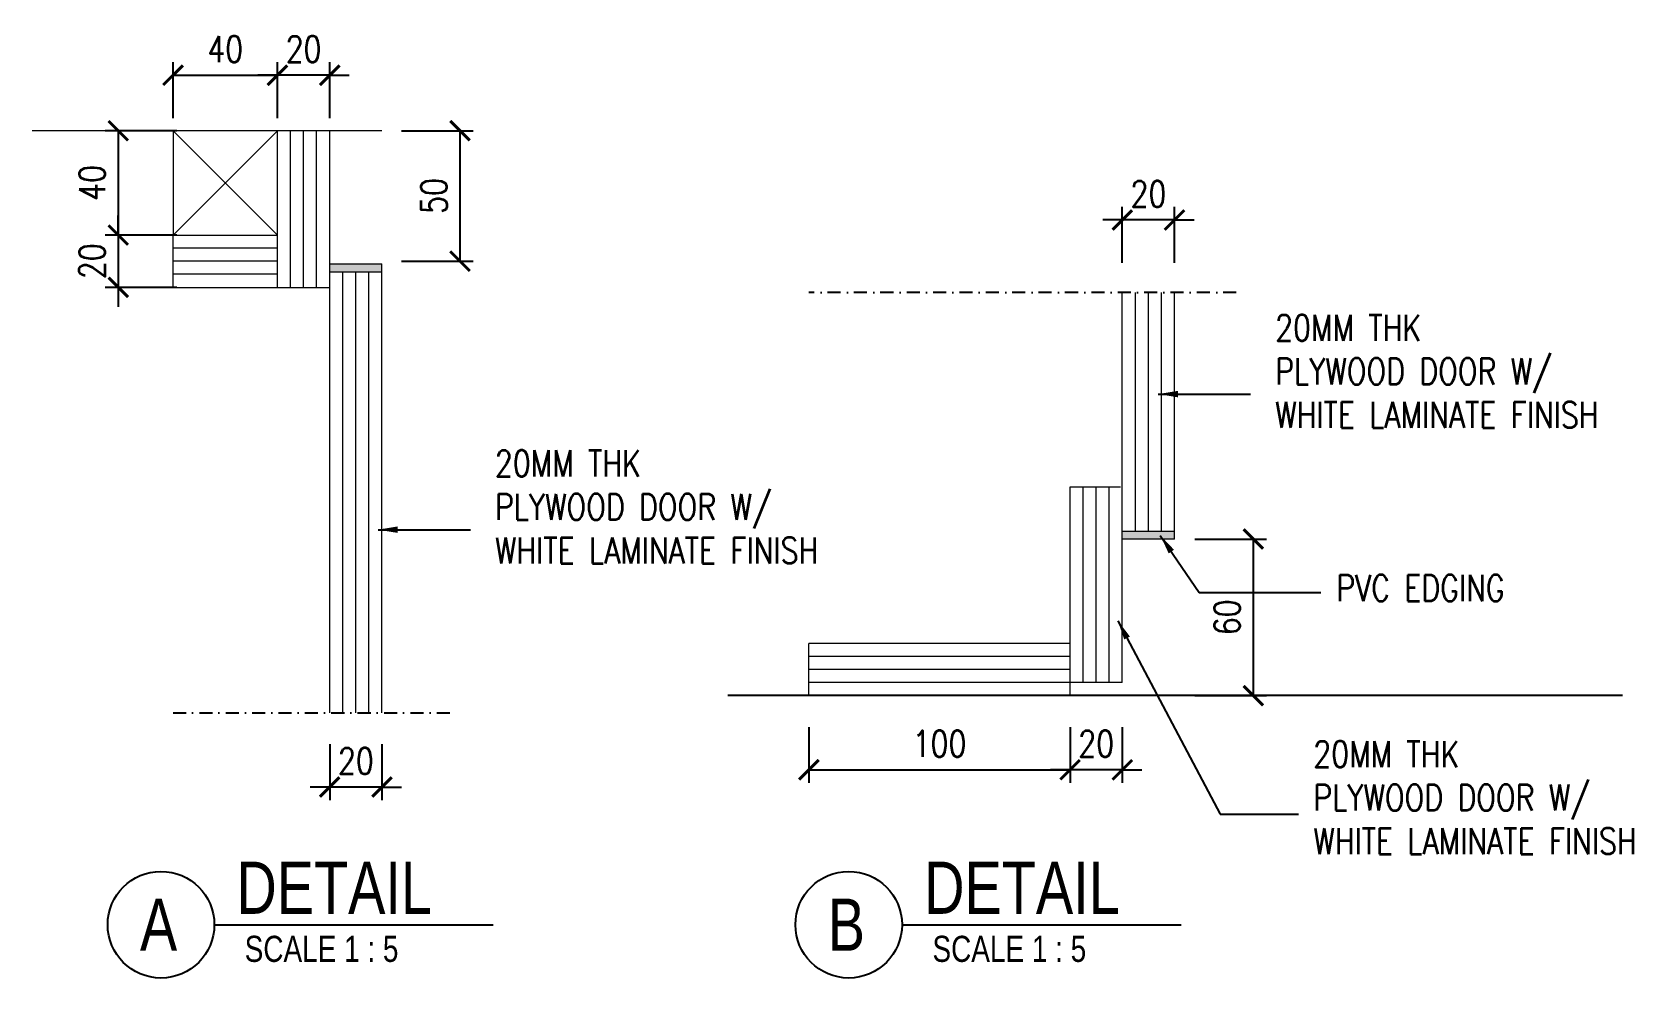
# Model space of a CAD drawing. Header units: millimetres. Extents: x 171 to 11794, y 80 to 7021.
# Drawn here: x 171 to 784, y 80 to 442 of the extents above.
import ezdxf
from ezdxf.enums import TextEntityAlignment as Align

# ---------------------------------------------------------------- set-up
doc = ezdxf.new("R2010")
doc.units = ezdxf.units.MM
doc.header["$LTSCALE"] = 10
doc.header["$MEASUREMENT"] = 0
doc.linetypes.add('DASHDOT2', pattern=[0.5, 0.25, -0.125, 0, -0.125])
for name, color, linetype in [('03AFP', 3, 'Continuous'), ('A-DETL-03', 7, 'Continuous'), ('A-WALL', 4, 'Continuous')]:
    doc.layers.add(name, color=color, linetype=linetype)
doc.layers.add('A-FURN', color=3, linetype='Continuous', lineweight=5)
doc.styles.add('DIM', font='ROMANS.shx', dxfattribs={"width": 0.8})
doc.styles.add('JDL', font='UNIV.shx', dxfattribs={"width": 0.8})
doc.dimstyles.new('DIM-05', dxfattribs={"dimscale": 5, "dimtxt": 2, "dimasz": 1.5, "dimexe": 1, "dimexo": 1, "dimgap": 1, "dimtad": 1, "dimdec": 0, "dimdsep": 46, "dimtxsty": 'DIM', "dimblk": 'ARCHTICK', "dimcen": 0, "dimclrd": 9, "dimclre": 9, "dimclrt": 256, "dimadec": 0, "dimazin": 2, "dimtfac": 1, "dimtdec": 0, "dimtix": 1, "dimtmove": 2, "dimatfit": 3, "dimfxl": 0, "dimarcsym": 0})
doc.dimstyles.new('DIM-05LEA', dxfattribs={"dimscale": 5, "dimtxt": 2, "dimasz": 1.5, "dimexe": 1, "dimexo": 1, "dimgap": 1, "dimtad": 1, "dimdec": 0, "dimzin": 0, "dimdsep": 46, "dimtxsty": 'DIM', "dimcen": 0, "dimclrd": 9, "dimclre": 9, "dimclrt": 3, "dimadec": 0, "dimazin": 0, "dimtfac": 0.5, "dimtdec": 0, "dimtix": 1, "dimtmove": 2, "dimatfit": 3, "dimfxl": 0, "dimtolj": 1, "dimtzin": 0, "dimarcsym": 0})

# ---------------------------------------------------------------- blocks, each defined once
blk = doc.blocks.new('_ARCHTICK')
at = {"color": 0, "linetype": 'ByBlock', "const_width": 0.15}
blk.add_lwpolyline([(-0.5, -0.5), (0.5, 0.5)], dxfattribs=at)
blk = doc.blocks.new('*D1298')
at = {"layer": 'A-DETL-03', "color": 9, "lineweight": -2}
for p, q in [((615.85, 247.94), (643.27, 247.94)), ((638.27, 247.94), (638.27, 187.94)), ((615.85, 187.94), (643.27, 187.94))]:
    blk.add_line(p, q, dxfattribs=at)
at = {"layer": 'Defpoints', "color": 0}
for p in [(610.85, 247.94), (610.85, 187.94), (638.27, 187.94)]:
    blk.add_point(p, dxfattribs=at)
at = {"layer": 'A-DETL-03', "color": 9, "lineweight": -2, "xscale": 7.5, "yscale": 7.5, "zscale": 7.5}
for p, rotation in [((638.27, 247.94), 90), ((638.27, 187.94), 270)]:
    blk.add_blockref('_ARCHTICK', p, dxfattribs=dict(at, rotation=rotation))
at = {"layer": 'A-DETL-03', "insert": (628.27, 217.94), "char_height": 10, "attachment_point": 5, "rotation": 90, "style": 'DIM'}
blk.add_mtext('60', dxfattribs=at)
blk = doc.blocks.new('*D1299')
at = {"layer": 'A-DETL-03', "color": 9, "lineweight": -2}
for p, q in [((312.1, 404.35), (339.53, 404.35)), ((334.53, 404.35), (334.53, 354.35)), ((312.1, 354.35), (339.53, 354.35))]:
    blk.add_line(p, q, dxfattribs=at)
at = {"layer": 'Defpoints', "color": 0}
for p in [(307.1, 404.35), (307.1, 354.35), (334.53, 354.35)]:
    blk.add_point(p, dxfattribs=at)
at = {"layer": 'A-DETL-03', "color": 9, "lineweight": -2, "xscale": 7.5, "yscale": 7.5, "zscale": 7.5}
for p, rotation in [((334.53, 404.35), 90), ((334.53, 354.35), 270)]:
    blk.add_blockref('_ARCHTICK', p, dxfattribs=dict(at, rotation=rotation))
at = {"layer": 'A-DETL-03', "insert": (324.53, 379.35), "char_height": 10, "attachment_point": 5, "rotation": 90, "style": 'DIM'}
blk.add_mtext('50', dxfattribs=at)
blk = doc.blocks.new('*D1300')
at = {"layer": 'A-DETL-03', "color": 9, "lineweight": -2}
for p, q in [((588.12, 353.76), (588.12, 375.15)), ((608.12, 353.76), (608.12, 375.15)), ((588.12, 370.15), (580.62, 370.15)), ((608.12, 370.15), (588.12, 370.15)), ((608.12, 370.15), (615.62, 370.15))]:
    blk.add_line(p, q, dxfattribs=at)
at = {"layer": 'Defpoints', "color": 0}
for p in [(588.12, 370.15), (588.12, 348.76), (608.12, 348.76)]:
    blk.add_point(p, dxfattribs=at)
at = {"layer": 'A-DETL-03', "color": 9, "lineweight": -2, "xscale": 7.5, "yscale": 7.5, "zscale": 7.5}
blk.add_blockref('_ARCHTICK', (588.12, 370.15), dxfattribs=at)
at = {"layer": 'A-DETL-03', "color": 9, "lineweight": -2, "xscale": 7.5, "yscale": 7.5, "zscale": 7.5, "rotation": 180}
blk.add_blockref('_ARCHTICK', (608.12, 370.15), dxfattribs=at)
at = {"layer": 'A-DETL-03', "insert": (598.12, 380.15), "char_height": 10, "attachment_point": 5, "style": 'DIM'}
blk.add_mtext('20', dxfattribs=at)
blk = doc.blocks.new('*D1301')
at = {"layer": 'A-DETL-03', "color": 9, "lineweight": -2}
for p, q in [((568.12, 175.93), (568.12, 154.54)), ((588.12, 175.93), (588.12, 154.54)), ((568.12, 159.54), (560.62, 159.54)), ((588.12, 159.54), (568.12, 159.54)), ((588.12, 159.54), (595.62, 159.54))]:
    blk.add_line(p, q, dxfattribs=at)
at = {"layer": 'Defpoints', "color": 0}
for p in [(568.12, 180.93), (588.12, 180.93), (568.12, 159.54)]:
    blk.add_point(p, dxfattribs=at)
at = {"layer": 'A-DETL-03', "color": 9, "lineweight": -2, "xscale": 7.5, "yscale": 7.5, "zscale": 7.5}
blk.add_blockref('_ARCHTICK', (568.12, 159.54), dxfattribs=at)
at = {"layer": 'A-DETL-03', "color": 9, "lineweight": -2, "xscale": 7.5, "yscale": 7.5, "zscale": 7.5, "rotation": 180}
blk.add_blockref('_ARCHTICK', (588.12, 159.54), dxfattribs=at)
at = {"layer": 'A-DETL-03', "insert": (578.12, 169.54), "char_height": 10, "attachment_point": 5, "style": 'DIM'}
blk.add_mtext('20', dxfattribs=at)
blk = doc.blocks.new('*D1302')
at = {"layer": 'A-DETL-03', "color": 9, "lineweight": -2}
for p, q in [((468.12, 175.93), (468.12, 154.54)), ((568.12, 175.93), (568.12, 154.54)), ((468.12, 159.54), (568.12, 159.54))]:
    blk.add_line(p, q, dxfattribs=at)
at = {"layer": 'Defpoints', "color": 0}
for p in [(468.12, 180.93), (568.12, 180.93), (568.12, 159.54)]:
    blk.add_point(p, dxfattribs=at)
at = {"layer": 'A-DETL-03', "color": 9, "lineweight": -2, "xscale": 7.5, "yscale": 7.5, "zscale": 7.5, "rotation": 180}
blk.add_blockref('_ARCHTICK', (468.12, 159.54), dxfattribs=at)
at = {"layer": 'A-DETL-03', "color": 9, "lineweight": -2, "xscale": 7.5, "yscale": 7.5, "zscale": 7.5}
blk.add_blockref('_ARCHTICK', (568.12, 159.54), dxfattribs=at)
at = {"layer": 'A-DETL-03', "insert": (518.12, 169.54), "char_height": 10, "attachment_point": 5, "style": 'DIM'}
blk.add_mtext('100', dxfattribs=at)
blk = doc.blocks.new('*D1303')
at = {"layer": 'A-DETL-03', "color": 9, "lineweight": -2}
for p, q in [((284.65, 169.34), (284.65, 147.95)), ((304.65, 169.34), (304.65, 147.95)), ((284.65, 152.95), (277.15, 152.95)), ((304.65, 152.95), (284.65, 152.95)), ((304.65, 152.95), (312.15, 152.95))]:
    blk.add_line(p, q, dxfattribs=at)
at = {"layer": 'Defpoints', "color": 0}
for p in [(284.65, 174.34), (304.65, 174.34), (284.65, 152.95)]:
    blk.add_point(p, dxfattribs=at)
at = {"layer": 'A-DETL-03', "color": 9, "lineweight": -2, "xscale": 7.5, "yscale": 7.5, "zscale": 7.5}
blk.add_blockref('_ARCHTICK', (284.65, 152.95), dxfattribs=at)
at = {"layer": 'A-DETL-03', "color": 9, "lineweight": -2, "xscale": 7.5, "yscale": 7.5, "zscale": 7.5, "rotation": 180}
blk.add_blockref('_ARCHTICK', (304.65, 152.95), dxfattribs=at)
at = {"layer": 'A-DETL-03', "insert": (294.65, 162.95), "char_height": 10, "attachment_point": 5, "style": 'DIM'}
blk.add_mtext('20', dxfattribs=at)
blk = doc.blocks.new('*D1304')
at = {"layer": 'A-DETL-03', "color": 9, "lineweight": -2}
for p, q in [((264.65, 409.2), (264.65, 430.59)), ((284.65, 409.2), (284.65, 430.59)), ((264.65, 425.59), (257.15, 425.59)), ((284.65, 425.59), (264.65, 425.59)), ((284.65, 425.59), (292.15, 425.59))]:
    blk.add_line(p, q, dxfattribs=at)
at = {"layer": 'Defpoints', "color": 0}
for p in [(264.65, 425.59), (264.65, 404.2), (284.65, 404.2)]:
    blk.add_point(p, dxfattribs=at)
at = {"layer": 'A-DETL-03', "color": 9, "lineweight": -2, "xscale": 7.5, "yscale": 7.5, "zscale": 7.5}
blk.add_blockref('_ARCHTICK', (264.65, 425.59), dxfattribs=at)
at = {"layer": 'A-DETL-03', "color": 9, "lineweight": -2, "xscale": 7.5, "yscale": 7.5, "zscale": 7.5, "rotation": 180}
blk.add_blockref('_ARCHTICK', (284.65, 425.59), dxfattribs=at)
at = {"layer": 'A-DETL-03', "insert": (274.65, 435.59), "char_height": 10, "attachment_point": 5, "style": 'DIM'}
blk.add_mtext('20', dxfattribs=at)
blk = doc.blocks.new('*D1305')
at = {"layer": 'A-DETL-03', "color": 9, "lineweight": -2}
for p, q in [((224.65, 409.2), (224.65, 430.59)), ((264.65, 409.2), (264.65, 430.59)), ((224.65, 425.59), (264.65, 425.59))]:
    blk.add_line(p, q, dxfattribs=at)
at = {"layer": 'Defpoints', "color": 0}
for p in [(264.65, 425.59), (224.65, 404.2), (264.65, 404.2)]:
    blk.add_point(p, dxfattribs=at)
at = {"layer": 'A-DETL-03', "color": 9, "lineweight": -2, "xscale": 7.5, "yscale": 7.5, "zscale": 7.5, "rotation": 180}
blk.add_blockref('_ARCHTICK', (224.65, 425.59), dxfattribs=at)
at = {"layer": 'A-DETL-03', "color": 9, "lineweight": -2, "xscale": 7.5, "yscale": 7.5, "zscale": 7.5}
blk.add_blockref('_ARCHTICK', (264.65, 425.59), dxfattribs=at)
at = {"layer": 'A-DETL-03', "insert": (244.65, 435.59), "char_height": 10, "attachment_point": 5, "style": 'DIM'}
blk.add_mtext('40', dxfattribs=at)
blk = doc.blocks.new('*D1306')
at = {"layer": 'A-DETL-03', "color": 9, "lineweight": -2}
for p, q in [((226.12, 404.35), (198.69, 404.35)), ((203.69, 404.35), (203.69, 364.35)), ((226.12, 364.35), (198.69, 364.35))]:
    blk.add_line(p, q, dxfattribs=at)
at = {"layer": 'Defpoints', "color": 0}
for p in [(231.12, 404.35), (203.69, 364.35), (231.12, 364.35)]:
    blk.add_point(p, dxfattribs=at)
at = {"layer": 'A-DETL-03', "color": 9, "lineweight": -2, "xscale": 7.5, "yscale": 7.5, "zscale": 7.5}
for p, rotation in [((203.69, 404.35), 90), ((203.69, 364.35), 270)]:
    blk.add_blockref('_ARCHTICK', p, dxfattribs=dict(at, rotation=rotation))
at = {"layer": 'A-DETL-03', "insert": (193.69, 384.35), "char_height": 10, "attachment_point": 5, "rotation": 90, "style": 'DIM'}
blk.add_mtext('40', dxfattribs=at)
blk = doc.blocks.new('*D1307')
at = {"layer": 'A-DETL-03', "color": 9, "lineweight": -2}
for p, q in [((203.69, 364.35), (203.69, 371.85)), ((226.12, 364.35), (198.69, 364.35)), ((203.69, 364.35), (203.69, 344.35)), ((226.12, 344.35), (198.69, 344.35)), ((203.69, 344.35), (203.69, 336.85))]:
    blk.add_line(p, q, dxfattribs=at)
at = {"layer": 'Defpoints', "color": 0}
for p in [(231.12, 364.35), (203.69, 344.35), (231.12, 344.35)]:
    blk.add_point(p, dxfattribs=at)
at = {"layer": 'A-DETL-03', "color": 9, "lineweight": -2, "xscale": 7.5, "yscale": 7.5, "zscale": 7.5}
for p, rotation in [((203.69, 364.35), 270), ((203.69, 344.35), 90)]:
    blk.add_blockref('_ARCHTICK', p, dxfattribs=dict(at, rotation=rotation))
at = {"layer": 'A-DETL-03', "insert": (193.69, 354.35), "char_height": 10, "attachment_point": 5, "rotation": 90, "style": 'DIM'}
blk.add_mtext('20', dxfattribs=at)

msp = doc.modelspace()

# ---------------------------------------------------------------- hatches: boundary and pattern name
at = {"layer": 'A-FURN'}
for points in [[(304.65, 353.35), (284.65, 353.35), (284.65, 350.35), (304.65, 350.35)], [(608.12, 250.94), (588.12, 250.94), (588.12, 247.94), (608.12, 247.94)]]:
    msp.add_hatch(color=1, dxfattribs=at).paths.add_polyline_path(points)

# ---------------------------------------------------------------- linework, layer by layer
at = {"layer": '03AFP'}
for p, q in [((240.45, 100.2), (347.29, 100.2)), ((503.79, 100.2), (610.63, 100.2))]:
    msp.add_line(p, q, dxfattribs=at)
for centre in [(220.05, 100.2), (483.38, 100.2)]:
    msp.add_circle(centre, 20.41, dxfattribs=at)
at = {"layer": 'A-DETL-03', "color": 5}
msp.add_line((779.68, 187.94), (437.05, 187.94), dxfattribs=at)
at = {"layer": 'A-FURN'}
for p, q in [((304.65, 404.35), (170.67, 404.35)), ((264.65, 344.35), (264.65, 404.35)), ((284.65, 181.35), (284.65, 404.35)), ((224.65, 364.35), (264.65, 364.35)), ((224.65, 344.35), (224.65, 364.35)), ((284.65, 353.35), (304.65, 353.35)), ((284.65, 350.35), (304.65, 350.35)), ((304.65, 181.35), (304.65, 353.35)), ((224.65, 344.35), (284.65, 344.35)), ((588.12, 247.94), (588.12, 342.33)), ((608.12, 247.94), (608.12, 342.33)), ((568.12, 187.94), (568.12, 267.94)), ((568.12, 267.94), (587.48, 267.94)), ((588.12, 192.94), (588.12, 267.94)), ((588.12, 250.94), (608.12, 250.94)), ((608.12, 247.94), (588.12, 247.94)), ((468.12, 187.94), (468.12, 207.94)), ((568.12, 207.94), (468.12, 207.94)), ((588.12, 192.94), (568.12, 192.94))]:
    msp.add_line(p, q, dxfattribs=at)
at = {"layer": 'A-FURN', "color": 1}
for p, q in [((224.65, 364.35), (264.65, 404.35)), ((264.65, 364.35), (224.65, 404.35)), ((269.65, 344.35), (269.65, 404.35)), ((274.65, 344.35), (274.65, 404.35)), ((279.65, 344.35), (279.65, 404.35)), ((264.65, 359.35), (224.65, 359.35)), ((264.65, 354.35), (224.65, 354.35)), ((289.65, 181.35), (289.65, 350.35)), ((294.65, 181.35), (294.65, 350.35)), ((299.65, 181.35), (299.65, 350.35)), ((264.65, 349.35), (224.65, 349.35)), ((593.12, 250.94), (593.12, 342.33)), ((598.12, 250.94), (598.12, 342.33)), ((603.12, 250.94), (603.12, 342.33)), ((573.12, 192.94), (573.12, 267.94)), ((578.12, 192.94), (578.12, 267.94)), ((583.12, 192.94), (583.12, 267.94)), ((568.12, 202.94), (468.12, 202.94)), ((568.12, 202.94), (468.12, 202.94)), ((568.12, 197.94), (468.12, 197.94)), ((568.12, 197.94), (468.12, 197.94)), ((568.12, 192.94), (468.12, 192.94))]:
    msp.add_line(p, q, dxfattribs=at)
at = {"layer": 'A-FURN'}
msp.add_lwpolyline([(224.65, 364.35), (264.65, 364.35), (264.65, 404.35), (224.65, 404.35)], close=True, dxfattribs=at)
at = {"layer": 'A-WALL', "linetype": 'DASHDOT2', "ltscale": 2}
for points in [[(631.76, 342.33), (468.12, 342.33)], [(224.65, 181.35), (331.25, 181.35)]]:
    msp.add_lwpolyline(points, dxfattribs=at)

# ---------------------------------------------------------------- texts
at = {"color": 3, "style": 'DIM', "width": 0.8}
msp.add_text('PVC EDGING', height=10, dxfattribs=at).set_placement((670.04, 224.17))
at = {"layer": '03AFP', "style": 'JDL', "width": 0.8}
for s, height, p in [('DETAIL', 20, (248.91, 104.37)), ('DETAIL', 20, (512.25, 104.37)), ('SCALE 1 : 5', 10, (252.09, 85.96)), ('SCALE 1 : 5', 10, (515.43, 85.96))]:
    msp.add_text(s, height=height, dxfattribs=at).set_placement(p)
for s, p in [('A', (219.13, 100.2)), ('B', (482.47, 100.2))]:
    msp.add_text(s, height=20, dxfattribs=at).set_placement(p, align=Align.MIDDLE)
at = {"layer": '03AFP', "char_height": 10, "width": 178.0766, "attachment_point": 1, "style": 'DIM'}
for insert in [(646.63, 333.85), (347.89, 281.92), (661.24, 170.57)]:
    msp.add_mtext('20MM THK\\PPLYWOOD DOOR W/\\PWHITE LAMINATE FINISH', dxfattribs=dict(at, insert=insert))

# ---------------------------------------------------------------- dimensions: what is measured, and where the dimension line sits
at = {"layer": 'A-DETL-03'}
for base, p1, p2, picture, middle in [((264.65, 425.59), (224.65, 404.2), (264.65, 404.2), '*D1305', (244.65, 435.59)), ((568.12, 159.54), (468.12, 180.93), (568.12, 180.93), '*D1302', (518.12, 169.54))]:
    dim = msp.add_linear_dim(base=base, p1=p1, p2=p2, dimstyle='DIM-05', dxfattribs=at)
    dim.commit()
    dim.dimension.update_dxf_attribs({"geometry": picture, "text_midpoint": middle})
for base, p1, p2, angle, picture, middle in [((264.65, 425.59), (284.65, 404.2), (264.65, 404.2), 180, '*D1304', (274.65, 435.59)), ((203.69, 364.35), (231.12, 404.35), (231.12, 364.35), 90, '*D1306', (193.69, 384.35)), ((334.53, 354.35), (307.1, 404.35), (307.1, 354.35), 90, '*D1299', (324.53, 379.35)), ((588.12, 370.15), (608.12, 348.76), (588.12, 348.76), 180, '*D1300', (598.12, 380.15)), ((203.69, 344.35), (231.12, 364.35), (231.12, 344.35), 90, '*D1307', (193.69, 354.35)), ((638.27, 187.94), (610.85, 247.94), (610.85, 187.94), 90, '*D1298', (628.27, 217.94)), ((568.12, 159.54), (588.12, 180.93), (568.12, 180.93), 180, '*D1301', (578.12, 169.54)), ((284.65, 152.95), (304.65, 174.34), (284.65, 174.34), 180, '*D1303', (294.65, 162.95))]:
    dim = msp.add_linear_dim(base=base, p1=p1, p2=p2, angle=angle, dimstyle='DIM-05', dxfattribs=at)
    dim.commit()
    dim.dimension.update_dxf_attribs({"geometry": picture, "text_midpoint": middle})

# ---------------------------------------------------------------- leaders
at = {"layer": '03AFP'}
msp.add_leader([(586.42, 216.66), (625.64, 142.54), (655.59, 142.54)], dimstyle='DIM-05', override={"dimgap": 1, "dimtad": 0}, dxfattribs=at)
at = {"layer": 'A-DETL-03', "color": 9}
for points in [[(601.88, 303.46), (637.24, 303.46)], [(303.14, 251.52), (338.5, 251.52)], [(602.67, 249.33), (617.55, 227.49), (664.14, 227.49)]]:
    msp.add_leader(points, dimstyle='DIM-05LEA', dxfattribs=at)

doc.saveas('drawing.dxf')
